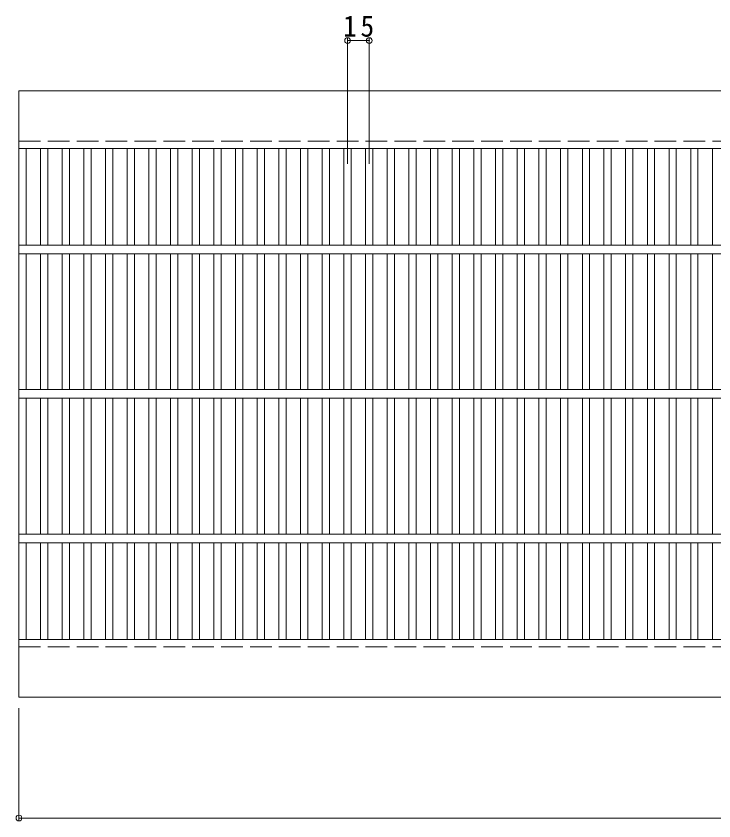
# Model space of a CAD drawing. Units: millimetres, scale not verified. Extents: x -905 to 910, y -686 to 649.
# Drawn here: x -705 to -222, y -7 to 550 of the extents above; entities that cross this region are included whole.
import ezdxf

# ---------------------------------------------------------------- set-up
doc = ezdxf.new("R2010")
doc.units = ezdxf.units.MM
doc.header["$LTSCALE"] = 5
doc.header["$PDMODE"] = 32
doc.header["$PDSIZE"] = 4
doc.linetypes.add('DASHED3', pattern=[4, 3, -1])
for name, color, linetype, lineweight in [('1-1_1-1ﾚｲﾔ', 2, 'Continuous', 9), ('1-2_1-2ﾚｲﾔ', 3, 'Continuous', 9), ('1-4_1-4ﾚｲﾔ', 7, 'Continuous', 9)]:
    doc.layers.add(name, color=color, linetype=linetype, lineweight=lineweight)
doc.styles.add('ＭＳ ゴシック', font='')
doc.styles.get('ＭＳ ゴシック').set_extended_font_data('MS Gothic')

msp = doc.modelspace()

# ---------------------------------------------------------------- linework, layer by layer
at = {"layer": '1-1_1-1ﾚｲﾔ'}
for p, q in [((-703.29, 498.158), (-703.29, 458.158)), ((-703.29, 498.158), (291.71, 498.158)), ((-703.29, 458.158), (291.71, 458.158)), ((-703.29, 118.158), (291.71, 118.158)), ((-703.29, 78.158), (-703.29, 118.158)), ((-703.29, 78.158), (291.71, 78.158))]:
    msp.add_line(p, q, dxfattribs=at)
at = {"layer": '1-1_1-1ﾚｲﾔ', "linetype": 'DASHED3'}
for p, q in [((-703.29, 463.158), (291.71, 463.158)), ((-703.29, 113.158), (291.71, 113.158))]:
    msp.add_line(p, q, dxfattribs=at)
at = {"layer": '1-2_1-2ﾚｲﾔ', "color": 7}
for p, q in [((-475.79, 534.362), (-475.79, 447.453)), ((-475.79, 532.862), (-460.79, 532.862)), ((-460.79, 534.362), (-460.79, 447.453))]:
    msp.add_line(p, q, dxfattribs=at)
at = {"layer": '1-2_1-2ﾚｲﾔ'}
for p, q in [((-703.29, 118.158), (-703.29, 458.158)), ((-698.29, 391.158), (-698.29, 458.158)), ((-688.29, 391.158), (-688.29, 458.158)), ((-683.29, 391.158), (-683.29, 458.158)), ((-673.29, 391.158), (-673.29, 458.158)), ((-668.29, 391.158), (-668.29, 458.158)), ((-658.29, 391.158), (-658.29, 458.158)), ((-653.29, 391.158), (-653.29, 458.158)), ((-643.29, 391.158), (-643.29, 458.158)), ((-638.29, 391.158), (-638.29, 458.158)), ((-628.29, 391.158), (-628.29, 458.158)), ((-623.29, 391.158), (-623.29, 458.158)), ((-613.29, 391.158), (-613.29, 458.158)), ((-608.29, 391.158), (-608.29, 458.158)), ((-598.29, 391.158), (-598.29, 458.158)), ((-593.29, 391.158), (-593.29, 458.158)), ((-583.29, 391.158), (-583.29, 458.158)), ((-578.29, 391.158), (-578.29, 458.158)), ((-568.29, 391.158), (-568.29, 458.158)), ((-563.29, 391.158), (-563.29, 458.158)), ((-553.29, 391.158), (-553.29, 458.158)), ((-548.29, 391.158), (-548.29, 458.158)), ((-538.29, 391.158), (-538.29, 458.158)), ((-533.29, 391.158), (-533.29, 458.158)), ((-523.29, 391.158), (-523.29, 458.158)), ((-518.29, 391.158), (-518.29, 458.158)), ((-508.29, 391.158), (-508.29, 458.158)), ((-503.29, 391.158), (-503.29, 458.158)), ((-493.29, 391.158), (-493.29, 458.158)), ((-488.29, 391.158), (-488.29, 458.158)), ((-478.29, 391.158), (-478.29, 458.158)), ((-473.29, 391.158), (-473.29, 458.158)), ((-463.29, 391.158), (-463.29, 458.158)), ((-458.29, 391.158), (-458.29, 458.158)), ((-448.29, 391.158), (-448.29, 458.158)), ((-443.29, 391.158), (-443.29, 458.158)), ((-433.29, 391.158), (-433.29, 458.158)), ((-428.29, 391.158), (-428.29, 458.158)), ((-418.29, 391.158), (-418.29, 458.158)), ((-413.29, 391.158), (-413.29, 458.158)), ((-403.29, 391.158), (-403.29, 458.158)), ((-398.29, 391.158), (-398.29, 458.158)), ((-388.29, 391.158), (-388.29, 458.158)), ((-383.29, 391.158), (-383.29, 458.158)), ((-373.29, 391.158), (-373.29, 458.158)), ((-368.29, 391.158), (-368.29, 458.158)), ((-358.29, 391.158), (-358.29, 458.158)), ((-353.29, 391.158), (-353.29, 458.158)), ((-343.29, 391.158), (-343.29, 458.158)), ((-338.29, 391.158), (-338.29, 458.158)), ((-328.29, 391.158), (-328.29, 458.158)), ((-323.29, 391.158), (-323.29, 458.158)), ((-313.29, 391.158), (-313.29, 458.158)), ((-308.29, 391.158), (-308.29, 458.158)), ((-298.291, 391.158), (-298.291, 458.158)), ((-293.29, 391.158), (-293.29, 458.158)), ((-283.291, 391.158), (-283.291, 458.158)), ((-278.29, 391.158), (-278.29, 458.158)), ((-268.291, 391.158), (-268.291, 458.158)), ((-263.29, 391.158), (-263.29, 458.158)), ((-253.291, 391.158), (-253.291, 458.158)), ((-248.29, 391.158), (-248.29, 458.158)), ((-238.291, 391.158), (-238.291, 458.158)), ((-233.29, 391.158), (-233.29, 458.158)), ((-223.291, 391.158), (-223.291, 458.158)), ((291.71, 391.158), (-703.29, 391.158)), ((291.71, 385.158), (-703.29, 385.158)), ((-698.29, 291.158), (-698.29, 385.158)), ((-688.29, 291.158), (-688.29, 385.158)), ((-683.29, 291.158), (-683.29, 385.158)), ((-673.29, 291.158), (-673.29, 385.158)), ((-668.29, 291.158), (-668.29, 385.158)), ((-658.29, 291.158), (-658.29, 385.158)), ((-653.29, 291.158), (-653.29, 385.158)), ((-643.29, 291.158), (-643.29, 385.158)), ((-638.29, 291.158), (-638.29, 385.158)), ((-628.29, 291.158), (-628.29, 385.158)), ((-623.29, 291.158), (-623.29, 385.158)), ((-613.29, 291.158), (-613.29, 385.158)), ((-608.29, 291.158), (-608.29, 385.158)), ((-598.29, 291.158), (-598.29, 385.158)), ((-593.29, 291.158), (-593.29, 385.158)), ((-583.29, 291.158), (-583.29, 385.158)), ((-578.29, 291.158), (-578.29, 385.158)), ((-568.29, 291.158), (-568.29, 385.158)), ((-563.29, 291.158), (-563.29, 385.158)), ((-553.29, 291.158), (-553.29, 385.158)), ((-548.29, 291.158), (-548.29, 385.158)), ((-538.29, 291.158), (-538.29, 385.158)), ((-533.29, 291.158), (-533.29, 385.158)), ((-523.29, 291.158), (-523.29, 385.158)), ((-518.29, 291.158), (-518.29, 385.158)), ((-508.29, 291.158), (-508.29, 385.158)), ((-503.29, 291.158), (-503.29, 385.158)), ((-493.29, 291.158), (-493.29, 385.158)), ((-488.29, 291.158), (-488.29, 385.158)), ((-478.29, 291.158), (-478.29, 385.158)), ((-473.29, 291.158), (-473.29, 385.158)), ((-463.29, 291.158), (-463.29, 385.158)), ((-458.29, 291.158), (-458.29, 385.158)), ((-448.29, 291.158), (-448.29, 385.158)), ((-443.29, 291.158), (-443.29, 385.158)), ((-433.29, 291.158), (-433.29, 385.158)), ((-428.29, 291.158), (-428.29, 385.158)), ((-418.29, 291.158), (-418.29, 385.158)), ((-413.29, 291.158), (-413.29, 385.158)), ((-403.29, 291.158), (-403.29, 385.158)), ((-398.29, 291.158), (-398.29, 385.158)), ((-388.29, 291.158), (-388.29, 385.158)), ((-383.29, 291.158), (-383.29, 385.158)), ((-373.29, 291.158), (-373.29, 385.158)), ((-368.29, 291.158), (-368.29, 385.158)), ((-358.29, 291.158), (-358.29, 385.158)), ((-353.29, 291.158), (-353.29, 385.158)), ((-343.29, 291.158), (-343.29, 385.158)), ((-338.29, 291.158), (-338.29, 385.158)), ((-328.29, 291.158), (-328.29, 385.158)), ((-323.29, 291.158), (-323.29, 385.158)), ((-313.29, 291.158), (-313.29, 385.158)), ((-308.29, 291.158), (-308.29, 385.158)), ((-298.291, 291.158), (-298.291, 385.158)), ((-293.29, 291.158), (-293.29, 385.158)), ((-283.291, 291.158), (-283.291, 385.158)), ((-278.29, 291.158), (-278.29, 385.158)), ((-268.291, 291.158), (-268.291, 385.158)), ((-263.29, 291.158), (-263.29, 385.158)), ((-253.291, 291.158), (-253.291, 385.158)), ((-248.29, 291.158), (-248.29, 385.158)), ((-238.291, 291.158), (-238.291, 385.158)), ((-233.29, 291.158), (-233.29, 385.158)), ((-223.291, 291.158), (-223.291, 385.158)), ((291.71, 291.158), (-703.29, 291.158)), ((291.71, 285.158), (-703.29, 285.158)), ((-698.29, 191.158), (-698.29, 285.158)), ((-688.29, 191.158), (-688.29, 285.158)), ((-683.29, 191.158), (-683.29, 285.158)), ((-673.29, 191.158), (-673.29, 285.158)), ((-668.29, 191.158), (-668.29, 285.158)), ((-658.29, 191.158), (-658.29, 285.158)), ((-653.29, 191.158), (-653.29, 285.158)), ((-643.29, 191.158), (-643.29, 285.158)), ((-638.29, 191.158), (-638.29, 285.158)), ((-628.29, 191.158), (-628.29, 285.158)), ((-623.29, 191.158), (-623.29, 285.158)), ((-613.29, 191.158), (-613.29, 285.158)), ((-608.29, 191.158), (-608.29, 285.158)), ((-598.29, 191.158), (-598.29, 285.158)), ((-593.29, 191.158), (-593.29, 285.158)), ((-583.29, 191.158), (-583.29, 285.158)), ((-578.29, 191.158), (-578.29, 285.158)), ((-568.29, 191.158), (-568.29, 285.158)), ((-563.29, 191.158), (-563.29, 285.158)), ((-553.29, 191.158), (-553.29, 285.158)), ((-548.29, 191.158), (-548.29, 285.158)), ((-538.29, 191.158), (-538.29, 285.158)), ((-533.29, 191.158), (-533.29, 285.158)), ((-523.29, 191.158), (-523.29, 285.158)), ((-518.29, 191.158), (-518.29, 285.158)), ((-508.29, 191.158), (-508.29, 285.158)), ((-503.29, 191.158), (-503.29, 285.158)), ((-493.29, 191.158), (-493.29, 285.158)), ((-488.29, 191.158), (-488.29, 285.158)), ((-478.29, 191.158), (-478.29, 285.158)), ((-473.29, 191.158), (-473.29, 285.158)), ((-463.29, 191.158), (-463.29, 285.158)), ((-458.29, 191.158), (-458.29, 285.158)), ((-448.29, 191.158), (-448.29, 285.158)), ((-443.29, 191.158), (-443.29, 285.158)), ((-433.29, 191.158), (-433.29, 285.158)), ((-428.29, 191.158), (-428.29, 285.158)), ((-418.29, 191.158), (-418.29, 285.158)), ((-413.29, 191.158), (-413.29, 285.158)), ((-403.29, 191.158), (-403.29, 285.158)), ((-398.29, 191.158), (-398.29, 285.158)), ((-388.29, 191.158), (-388.29, 285.158)), ((-383.29, 191.158), (-383.29, 285.158)), ((-373.29, 191.158), (-373.29, 285.158)), ((-368.29, 191.158), (-368.29, 285.158)), ((-358.29, 191.158), (-358.29, 285.158)), ((-353.29, 191.158), (-353.29, 285.158)), ((-343.29, 191.158), (-343.29, 285.158)), ((-338.29, 191.158), (-338.29, 285.158)), ((-328.29, 191.158), (-328.29, 285.158)), ((-323.29, 191.158), (-323.29, 285.158)), ((-313.29, 191.158), (-313.29, 285.158)), ((-308.29, 191.158), (-308.29, 285.158)), ((-298.291, 191.158), (-298.291, 285.158)), ((-293.29, 191.158), (-293.29, 285.158)), ((-283.291, 191.158), (-283.291, 285.158)), ((-278.29, 191.158), (-278.29, 285.158)), ((-268.291, 191.158), (-268.291, 285.158)), ((-263.29, 191.158), (-263.29, 285.158)), ((-253.291, 191.158), (-253.291, 285.158)), ((-248.29, 191.158), (-248.29, 285.158)), ((-238.291, 191.158), (-238.291, 285.158)), ((-233.29, 191.158), (-233.29, 285.158)), ((-223.291, 191.158), (-223.291, 285.158)), ((291.71, 191.158), (-703.29, 191.158)), ((291.71, 185.158), (-703.29, 185.158)), ((-698.29, 118.158), (-698.29, 185.158)), ((-688.29, 118.158), (-688.29, 185.158)), ((-683.29, 118.158), (-683.29, 185.158)), ((-673.29, 118.158), (-673.29, 185.158)), ((-668.29, 118.158), (-668.29, 185.158)), ((-658.29, 118.158), (-658.29, 185.158)), ((-653.29, 118.158), (-653.29, 185.158)), ((-643.29, 118.158), (-643.29, 185.158)), ((-638.29, 118.158), (-638.29, 185.158)), ((-628.29, 118.158), (-628.29, 185.158)), ((-623.29, 118.158), (-623.29, 185.158)), ((-613.29, 118.158), (-613.29, 185.158)), ((-608.29, 118.158), (-608.29, 185.158)), ((-598.29, 118.158), (-598.29, 185.158)), ((-593.29, 118.158), (-593.29, 185.158)), ((-583.29, 118.158), (-583.29, 185.158)), ((-578.29, 118.158), (-578.29, 185.158)), ((-568.29, 118.158), (-568.29, 185.158)), ((-563.29, 118.158), (-563.29, 185.158)), ((-553.29, 118.158), (-553.29, 185.158)), ((-548.29, 118.158), (-548.29, 185.158)), ((-538.29, 118.158), (-538.29, 185.158)), ((-533.29, 118.158), (-533.29, 185.158)), ((-523.29, 118.158), (-523.29, 185.158)), ((-518.29, 118.158), (-518.29, 185.158)), ((-508.29, 118.158), (-508.29, 185.158)), ((-503.29, 118.158), (-503.29, 185.158)), ((-493.29, 118.158), (-493.29, 185.158)), ((-488.29, 118.158), (-488.29, 185.158)), ((-478.29, 118.158), (-478.29, 185.158)), ((-473.29, 118.158), (-473.29, 185.158)), ((-463.29, 118.158), (-463.29, 185.158)), ((-458.29, 118.158), (-458.29, 185.158)), ((-448.29, 118.158), (-448.29, 185.158)), ((-443.29, 118.158), (-443.29, 185.158)), ((-433.29, 118.158), (-433.29, 185.158)), ((-428.29, 118.158), (-428.29, 185.158)), ((-418.29, 118.158), (-418.29, 185.158)), ((-413.29, 118.158), (-413.29, 185.158)), ((-403.29, 118.158), (-403.29, 185.158)), ((-398.29, 118.158), (-398.29, 185.158)), ((-388.29, 118.158), (-388.29, 185.158)), ((-383.29, 118.158), (-383.29, 185.158)), ((-373.29, 118.158), (-373.29, 185.158)), ((-368.29, 118.158), (-368.29, 185.158)), ((-358.29, 118.158), (-358.29, 185.158)), ((-353.29, 118.158), (-353.29, 185.158)), ((-343.29, 118.158), (-343.29, 185.158)), ((-338.29, 118.158), (-338.29, 185.158)), ((-328.29, 118.158), (-328.29, 185.158)), ((-323.29, 118.158), (-323.29, 185.158)), ((-313.29, 118.158), (-313.29, 185.158)), ((-308.29, 118.158), (-308.29, 185.158)), ((-298.291, 118.158), (-298.291, 185.158)), ((-293.29, 118.158), (-293.29, 185.158)), ((-283.291, 118.158), (-283.291, 185.158)), ((-278.29, 118.158), (-278.29, 185.158)), ((-268.291, 118.158), (-268.291, 185.158)), ((-263.29, 118.158), (-263.29, 185.158)), ((-253.291, 118.158), (-253.291, 185.158)), ((-248.29, 118.158), (-248.29, 185.158)), ((-238.291, 118.158), (-238.291, 185.158)), ((-233.29, 118.158), (-233.29, 185.158)), ((-223.291, 118.158), (-223.291, 185.158))]:
    msp.add_line(p, q, dxfattribs=at)
at = {"layer": '1-2_1-2ﾚｲﾔ', "color": 7}
for p in [(-475.79, 532.862), (-460.79, 532.862)]:
    msp.add_point(p, dxfattribs=at)
at = {"layer": '1-4_1-4ﾚｲﾔ'}
for p, q in [((-703.29, 70.658), (-703.29, -6.973)), ((-703.29, -5.473), (291.71, -5.473))]:
    msp.add_line(p, q, dxfattribs=at)
msp.add_point((-703.29, -5.473), dxfattribs=at)

# ---------------------------------------------------------------- texts
at = {"layer": '1-2_1-2ﾚｲﾔ', "color": 2, "insert": (-478.915, 535.362), "char_height": 14.66, "attachment_point": 7, "style": 'ＭＳ ゴシック'}
msp.add_mtext('\\T1.27;\\W0.95;15', dxfattribs=at)

doc.saveas('drawing.dxf')
